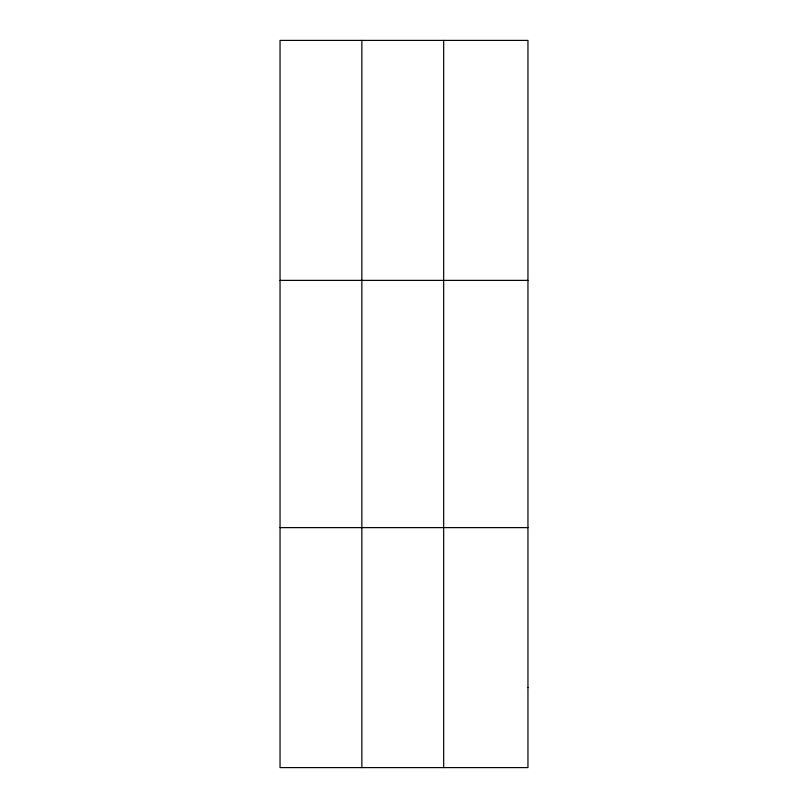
<?xml version="1.0" encoding="UTF-8"?>
<svg xmlns="http://www.w3.org/2000/svg" width="808" height="808" viewBox="0 0 808 808"><rect width="100%" height="100%" fill="white"/><g stroke="black" fill="none" stroke-linecap="round" stroke-linejoin="round"><path stroke-width="1.21" d="M361.853 767.6L361.853 40.4M443.663 767.6L443.663 40.4M280.043 280.376L527.957 280.376M280.043 527.624L527.957 527.624M527.957 687.608L527.957 767.6L280.043 767.6L280.043 40.4L527.957 40.4L527.957 687.608"/></g></svg>
